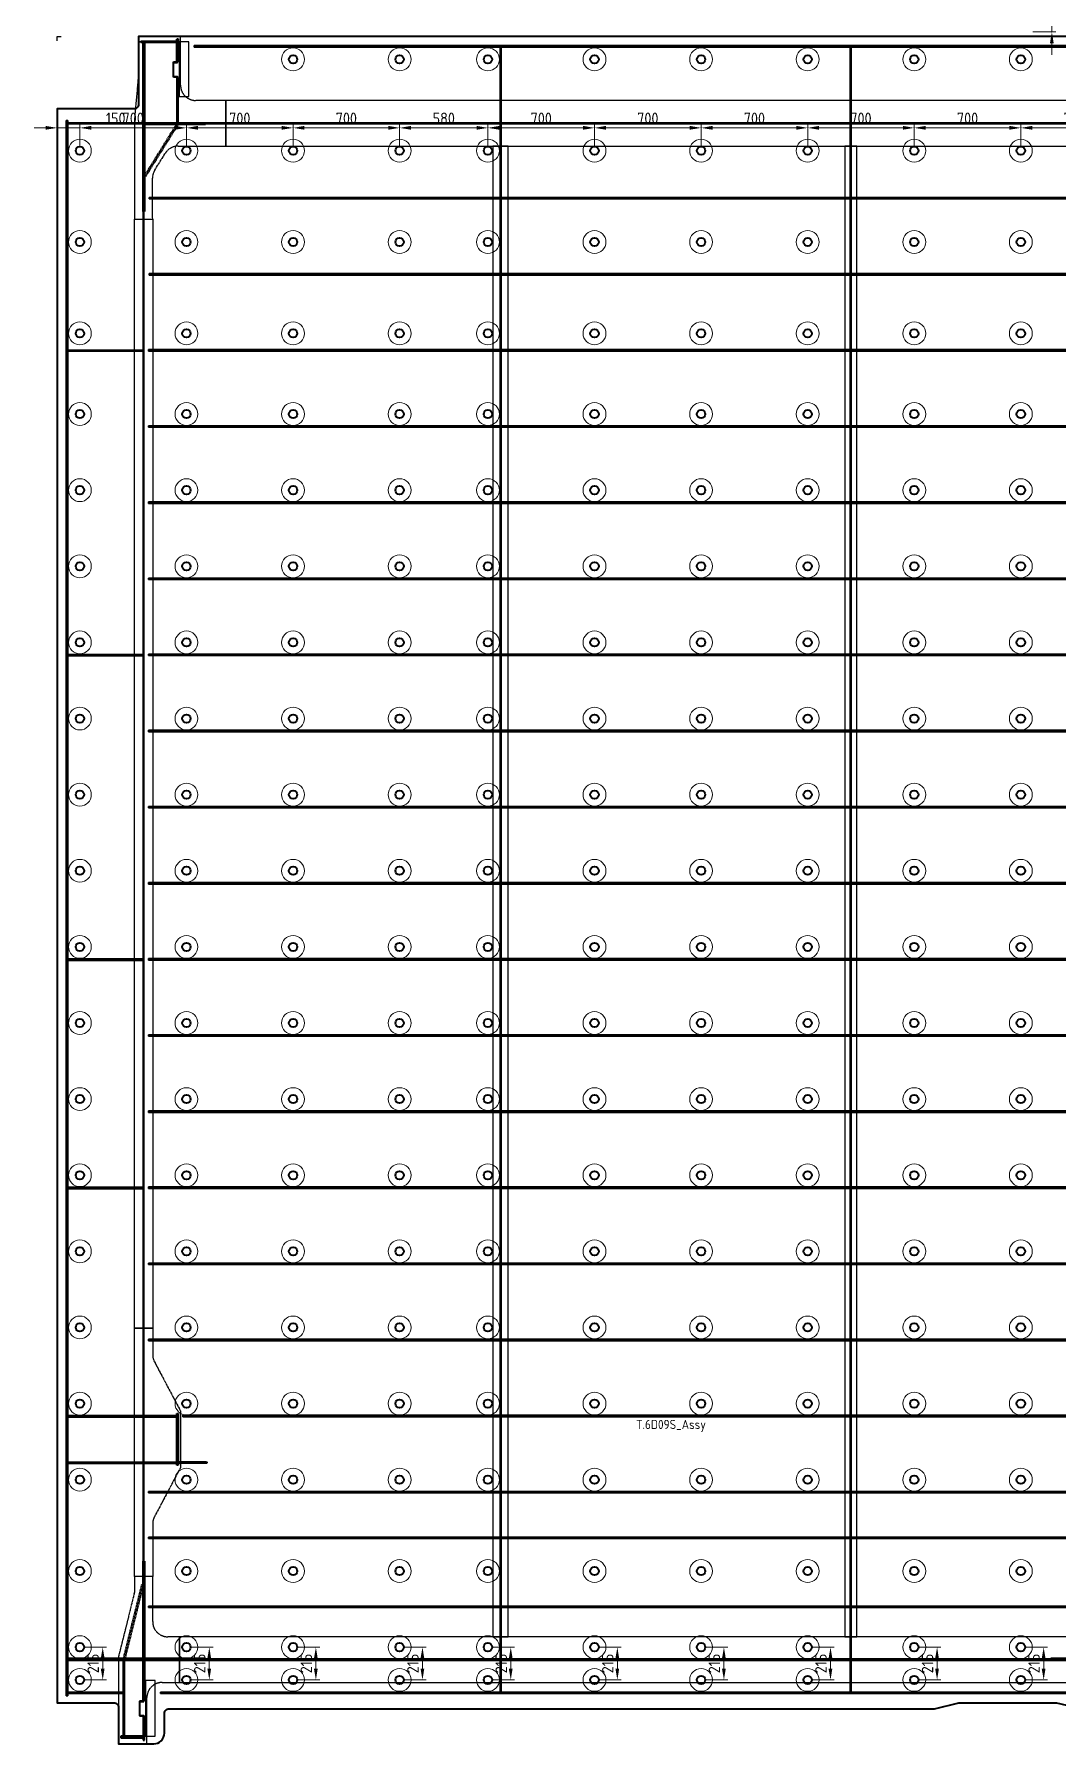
# Model space of a CAD drawing. Header units: millimetres. Extents: x -15442 to 12548, y -1071 to 35649.
# Drawn here: x -15442 to -8719, y -1071 to 10159 of the extents above; entities that cross this region are included whole.
import ezdxf

# ---------------------------------------------------------------- set-up
doc = ezdxf.new("R2010")
doc.units = ezdxf.units.MM
for name, pattern in [('AM_ISO02W050', [7.5, 6, -1.5]), ('AM_ISO08W050', [18, 12, -1.5, 3, -1.5]), ('AM_ISO09W050', [22.5, 12, -1.5, 3, -1.5, 3, -1.5])]:
    doc.linetypes.add(name, pattern=pattern)
for name, color, linetype, lineweight in [('Mechanical-AM_0', 7, 'Continuous', 40), ('Mechanical-AM_11', 3, 'AM_ISO09W050', 25), ('Mechanical-AM_3', 6, 'AM_ISO02W050', 35), ('Mechanical-AM_7', 4, 'AM_ISO08W050', 25), ('Mechanical-AM_9', 253, 'Continuous', 0)]:
    doc.layers.add(name, color=color, linetype=linetype, lineweight=lineweight)
doc.styles.add('ACISOTS', font='isocp.shx', dxfattribs={"height": 1})
doc.styles.get("Standard").update_dxf_attribs({"font": 'ISOCP.SHX'})
doc.dimstyles.new('AM_ISO', dxfattribs={"dimtxt": 3, "dimasz": 3, "dimexe": 1, "dimexo": 1, "dimgap": 1, "dimtad": 1, "dimdec": 0, "dimdsep": 46, "dimtxsty": 'Standard', "dimcen": 0, "dimclrd": 256, "dimclre": 256, "dimclrt": 2, "dimadec": 0, "dimazin": 2, "dimtp": 0.1, "dimtm": 0.1, "dimtfac": 0.71, "dimtdec": 0, "dimtmove": 0, "dimatfit": 3, "dimfxl": 1, "dimtzin": 0, "dimlwd": -1, "dimlwe": -1, "dimarcsym": 1})

# ---------------------------------------------------------------- blocks, each defined once
blk = doc.blocks.new('cover in closed box DN90xSCH40')
for points in [[(30, 51), (5, 51), (5, 45), (30, 45)], [(36, -48), (36, 48), (30, 48), (30, -48)], [(30, -45), (5, -45), (5, -51), (30, -51)]]:
    blk.add_lwpolyline(points, close=True)
for points in [[(5, 51), (2, 51), (5, 48)], [(30, 48), (30, 51), (33, 48)], [(5, -51), (5, -48), (2, -51)], [(30, -48), (30, -51), (33, -48)]]:
    blk.add_solid(points)
blk = doc.blocks.new('*D1916')
at = {"layer": 'Defpoints', "color": 0, "transparency": 16777216}
for p in [(-8908, 10324), (-8758, 10324), (-8908, 10174)]:
    blk.add_point(p, dxfattribs=at)
at = {"layer": 'Mechanical-AM_9', "transparency": 16777216}
for p, q in [((-8758, 10399), (-8758, 10644)), ((-8883, 10324), (-8733, 10324)), ((-8758, 10174), (-8758, 10324)), ((-8883, 10174), (-8733, 10174)), ((-8758, 10099), (-8758, 10024))]:
    blk.add_line(p, q, dxfattribs=at)
for points in [[(-8771, 10399), (-8746, 10399), (-8758, 10324)], [(-8771, 10099), (-8746, 10099), (-8758, 10174)]]:
    blk.add_solid(points, dxfattribs=at)
at = {"layer": 'Mechanical-AM_9', "color": 2, "transparency": 16777216, "insert": (-8821, 10559), "char_height": 75, "attachment_point": 5, "rotation": 90}
blk.add_mtext('150', dxfattribs=at)
blk = doc.blocks.new('*D1957')
at = {"layer": 'Defpoints', "color": 0, "transparency": 16777216}
for p in [(-15142, 9544), (-15292, 9394), (-15142, 9394)]:
    blk.add_point(p, dxfattribs=at)
at = {"layer": 'Mechanical-AM_9', "transparency": 16777216}
for p, q in [((-15292, 9419), (-15292, 9569)), ((-15142, 9419), (-15142, 9569)), ((-15367, 9544), (-15442, 9544)), ((-15292, 9544), (-15142, 9544)), ((-15067, 9544), (-14822, 9544))]:
    blk.add_line(p, q, dxfattribs=at)
for points in [[(-15367, 9557), (-15367, 9532), (-15292, 9544)], [(-15067, 9557), (-15067, 9532), (-15142, 9544)]]:
    blk.add_solid(points, dxfattribs=at)
at = {"layer": 'Mechanical-AM_9', "color": 2, "transparency": 16777216, "insert": (-14907, 9607), "char_height": 75, "attachment_point": 5}
blk.add_mtext('150', dxfattribs=at)
blk = doc.blocks.new('*D1958')
at = {"layer": 'Defpoints', "color": 0, "transparency": 16777216}
for p in [(-14442, 9544), (-15142, 9394), (-14442, 9394)]:
    blk.add_point(p, dxfattribs=at)
at = {"layer": 'Mechanical-AM_9', "transparency": 16777216}
for p, q in [((-15142, 9419), (-15142, 9569)), ((-14442, 9419), (-14442, 9569)), ((-15067, 9544), (-14517, 9544))]:
    blk.add_line(p, q, dxfattribs=at)
for points in [[(-15067, 9557), (-15067, 9532), (-15142, 9544)], [(-14517, 9557), (-14517, 9532), (-14442, 9544)]]:
    blk.add_solid(points, dxfattribs=at)
at = {"layer": 'Mechanical-AM_9', "color": 2, "transparency": 16777216, "insert": (-14792, 9607), "char_height": 75, "attachment_point": 5}
blk.add_mtext('700', dxfattribs=at)
blk = doc.blocks.new('*D1959')
at = {"layer": 'Defpoints', "color": 0, "transparency": 16777216}
for p in [(-13742, 9544), (-14442, 9394), (-13742, 9394)]:
    blk.add_point(p, dxfattribs=at)
at = {"layer": 'Mechanical-AM_9', "transparency": 16777216}
for p, q in [((-14442, 9419), (-14442, 9569)), ((-13742, 9419), (-13742, 9569)), ((-14367, 9544), (-13817, 9544))]:
    blk.add_line(p, q, dxfattribs=at)
for points in [[(-14367, 9557), (-14367, 9532), (-14442, 9544)], [(-13817, 9557), (-13817, 9532), (-13742, 9544)]]:
    blk.add_solid(points, dxfattribs=at)
at = {"layer": 'Mechanical-AM_9', "color": 2, "transparency": 16777216, "insert": (-14092, 9607), "char_height": 75, "attachment_point": 5}
blk.add_mtext('700', dxfattribs=at)
blk = doc.blocks.new('*D1960')
at = {"layer": 'Defpoints', "color": 0, "transparency": 16777216}
for p in [(-13042, 9544), (-13742, 9394), (-13042, 9394)]:
    blk.add_point(p, dxfattribs=at)
at = {"layer": 'Mechanical-AM_9', "transparency": 16777216}
for p, q in [((-13742, 9419), (-13742, 9569)), ((-13042, 9419), (-13042, 9569)), ((-13667, 9544), (-13117, 9544))]:
    blk.add_line(p, q, dxfattribs=at)
for points in [[(-13667, 9557), (-13667, 9532), (-13742, 9544)], [(-13117, 9557), (-13117, 9532), (-13042, 9544)]]:
    blk.add_solid(points, dxfattribs=at)
at = {"layer": 'Mechanical-AM_9', "color": 2, "transparency": 16777216, "insert": (-13392, 9607), "char_height": 75, "attachment_point": 5}
blk.add_mtext('700', dxfattribs=at)
blk = doc.blocks.new('*D1961')
at = {"layer": 'Defpoints', "color": 0, "transparency": 16777216}
for p in [(-12462, 9544), (-13042, 9394), (-12462, 9394)]:
    blk.add_point(p, dxfattribs=at)
at = {"layer": 'Mechanical-AM_9', "transparency": 16777216}
for p, q in [((-13042, 9419), (-13042, 9569)), ((-12462, 9419), (-12462, 9569)), ((-12967, 9544), (-12537, 9544))]:
    blk.add_line(p, q, dxfattribs=at)
for points in [[(-12967, 9557), (-12967, 9532), (-13042, 9544)], [(-12537, 9557), (-12537, 9532), (-12462, 9544)]]:
    blk.add_solid(points, dxfattribs=at)
at = {"layer": 'Mechanical-AM_9', "color": 2, "transparency": 16777216, "insert": (-12752, 9607), "char_height": 75, "attachment_point": 5}
blk.add_mtext('580', dxfattribs=at)
blk = doc.blocks.new('*D1962')
at = {"layer": 'Defpoints', "color": 0, "transparency": 16777216}
for p in [(-11762, 9544), (-12462, 9394), (-11762, 9394)]:
    blk.add_point(p, dxfattribs=at)
at = {"layer": 'Mechanical-AM_9', "transparency": 16777216}
for p, q in [((-12462, 9419), (-12462, 9569)), ((-11762, 9419), (-11762, 9569)), ((-12387, 9544), (-11837, 9544))]:
    blk.add_line(p, q, dxfattribs=at)
for points in [[(-12387, 9557), (-12387, 9532), (-12462, 9544)], [(-11837, 9557), (-11837, 9532), (-11762, 9544)]]:
    blk.add_solid(points, dxfattribs=at)
at = {"layer": 'Mechanical-AM_9', "color": 2, "transparency": 16777216, "insert": (-12112, 9607), "char_height": 75, "attachment_point": 5}
blk.add_mtext('700', dxfattribs=at)
blk = doc.blocks.new('*D1963')
at = {"layer": 'Defpoints', "color": 0, "transparency": 16777216}
for p in [(-11062, 9544), (-11762, 9394), (-11062, 9394)]:
    blk.add_point(p, dxfattribs=at)
at = {"layer": 'Mechanical-AM_9', "transparency": 16777216}
for p, q in [((-11762, 9419), (-11762, 9569)), ((-11062, 9419), (-11062, 9569)), ((-11687, 9544), (-11137, 9544))]:
    blk.add_line(p, q, dxfattribs=at)
for points in [[(-11687, 9557), (-11687, 9532), (-11762, 9544)], [(-11137, 9557), (-11137, 9532), (-11062, 9544)]]:
    blk.add_solid(points, dxfattribs=at)
at = {"layer": 'Mechanical-AM_9', "color": 2, "transparency": 16777216, "insert": (-11412, 9607), "char_height": 75, "attachment_point": 5}
blk.add_mtext('700', dxfattribs=at)
blk = doc.blocks.new('*D1964')
at = {"layer": 'Defpoints', "color": 0, "transparency": 16777216}
for p in [(-10362, 9544), (-11062, 9394), (-10362, 9394)]:
    blk.add_point(p, dxfattribs=at)
at = {"layer": 'Mechanical-AM_9', "transparency": 16777216}
for p, q in [((-11062, 9419), (-11062, 9569)), ((-10362, 9419), (-10362, 9569)), ((-10987, 9544), (-10437, 9544))]:
    blk.add_line(p, q, dxfattribs=at)
for points in [[(-10987, 9557), (-10987, 9532), (-11062, 9544)], [(-10437, 9557), (-10437, 9532), (-10362, 9544)]]:
    blk.add_solid(points, dxfattribs=at)
at = {"layer": 'Mechanical-AM_9', "color": 2, "transparency": 16777216, "insert": (-10712, 9607), "char_height": 75, "attachment_point": 5}
blk.add_mtext('700', dxfattribs=at)
blk = doc.blocks.new('*D1965')
at = {"layer": 'Defpoints', "color": 0, "transparency": 16777216}
for p in [(-9662, 9544), (-10362, 9394), (-9662, 9394)]:
    blk.add_point(p, dxfattribs=at)
at = {"layer": 'Mechanical-AM_9', "transparency": 16777216}
for p, q in [((-10362, 9419), (-10362, 9569)), ((-9662, 9419), (-9662, 9569)), ((-10287, 9544), (-9737, 9544))]:
    blk.add_line(p, q, dxfattribs=at)
for points in [[(-10287, 9557), (-10287, 9532), (-10362, 9544)], [(-9737, 9557), (-9737, 9532), (-9662, 9544)]]:
    blk.add_solid(points, dxfattribs=at)
at = {"layer": 'Mechanical-AM_9', "color": 2, "transparency": 16777216, "insert": (-10012, 9607), "char_height": 75, "attachment_point": 5}
blk.add_mtext('700', dxfattribs=at)
blk = doc.blocks.new('*D1966')
at = {"layer": 'Defpoints', "color": 0, "transparency": 16777216}
for p in [(-8962, 9544), (-9662, 9394), (-8962, 9394)]:
    blk.add_point(p, dxfattribs=at)
at = {"layer": 'Mechanical-AM_9', "transparency": 16777216}
for p, q in [((-9662, 9419), (-9662, 9569)), ((-8962, 9419), (-8962, 9569)), ((-9587, 9544), (-9037, 9544))]:
    blk.add_line(p, q, dxfattribs=at)
for points in [[(-9587, 9557), (-9587, 9532), (-9662, 9544)], [(-9037, 9557), (-9037, 9532), (-8962, 9544)]]:
    blk.add_solid(points, dxfattribs=at)
at = {"layer": 'Mechanical-AM_9', "color": 2, "transparency": 16777216, "insert": (-9312, 9607), "char_height": 75, "attachment_point": 5}
blk.add_mtext('700', dxfattribs=at)
blk = doc.blocks.new('*D1967')
at = {"layer": 'Defpoints', "color": 0, "transparency": 16777216}
for p in [(-8262, 9544), (-8962, 9394), (-8262, 9394)]:
    blk.add_point(p, dxfattribs=at)
at = {"layer": 'Mechanical-AM_9', "transparency": 16777216}
for p, q in [((-8962, 9419), (-8962, 9569)), ((-8262, 9419), (-8262, 9569)), ((-8887, 9544), (-8337, 9544))]:
    blk.add_line(p, q, dxfattribs=at)
for points in [[(-8887, 9557), (-8887, 9532), (-8962, 9544)], [(-8337, 9557), (-8337, 9532), (-8262, 9544)]]:
    blk.add_solid(points, dxfattribs=at)
at = {"layer": 'Mechanical-AM_9', "color": 2, "transparency": 16777216, "insert": (-8612, 9607), "char_height": 75, "attachment_point": 5}
blk.add_mtext('700', dxfattribs=at)
blk = doc.blocks.new('*D2000')
at = {"layer": 'Defpoints', "color": 0, "transparency": 16777216}
for p in [(-15142, -436), (-15142, -651), (-14992, -651)]:
    blk.add_point(p, dxfattribs=at)
at = {"layer": 'Mechanical-AM_9', "transparency": 16777216}
for p, q in [((-15117, -436), (-14967, -436)), ((-14992, -511), (-14992, -576)), ((-15117, -651), (-14967, -651))]:
    blk.add_line(p, q, dxfattribs=at)
for points in [[(-15005, -511), (-14980, -511), (-14992, -436)], [(-15005, -576), (-14980, -576), (-14992, -651)]]:
    blk.add_solid(points, dxfattribs=at)
at = {"layer": 'Mechanical-AM_9', "color": 2, "transparency": 16777216, "insert": (-15055, -543), "char_height": 75, "attachment_point": 5, "rotation": 90}
blk.add_mtext('215', dxfattribs=at)
blk = doc.blocks.new('*D2001')
at = {"layer": 'Defpoints', "color": 0, "transparency": 16777216}
for p in [(-14442, -436), (-14442, -651), (-14292, -651)]:
    blk.add_point(p, dxfattribs=at)
at = {"layer": 'Mechanical-AM_9', "transparency": 16777216}
for p, q in [((-14417, -436), (-14267, -436)), ((-14292, -511), (-14292, -576)), ((-14417, -651), (-14267, -651))]:
    blk.add_line(p, q, dxfattribs=at)
for points in [[(-14305, -511), (-14280, -511), (-14292, -436)], [(-14305, -576), (-14280, -576), (-14292, -651)]]:
    blk.add_solid(points, dxfattribs=at)
at = {"layer": 'Mechanical-AM_9', "color": 2, "transparency": 16777216, "insert": (-14355, -543), "char_height": 75, "attachment_point": 5, "rotation": 90}
blk.add_mtext('215', dxfattribs=at)
blk = doc.blocks.new('*D2002')
at = {"layer": 'Defpoints', "color": 0, "transparency": 16777216}
for p in [(-13742, -436), (-13742, -651), (-13592, -651)]:
    blk.add_point(p, dxfattribs=at)
at = {"layer": 'Mechanical-AM_9', "transparency": 16777216}
for p, q in [((-13717, -436), (-13567, -436)), ((-13592, -511), (-13592, -576)), ((-13717, -651), (-13567, -651))]:
    blk.add_line(p, q, dxfattribs=at)
for points in [[(-13605, -511), (-13580, -511), (-13592, -436)], [(-13605, -576), (-13580, -576), (-13592, -651)]]:
    blk.add_solid(points, dxfattribs=at)
at = {"layer": 'Mechanical-AM_9', "color": 2, "transparency": 16777216, "insert": (-13655, -543), "char_height": 75, "attachment_point": 5, "rotation": 90}
blk.add_mtext('215', dxfattribs=at)
blk = doc.blocks.new('*D2003')
at = {"layer": 'Defpoints', "color": 0, "transparency": 16777216}
for p in [(-13042, -436), (-13042, -651), (-12892, -651)]:
    blk.add_point(p, dxfattribs=at)
at = {"layer": 'Mechanical-AM_9', "transparency": 16777216}
for p, q in [((-13017, -436), (-12867, -436)), ((-12892, -511), (-12892, -576)), ((-13017, -651), (-12867, -651))]:
    blk.add_line(p, q, dxfattribs=at)
for points in [[(-12905, -511), (-12880, -511), (-12892, -436)], [(-12905, -576), (-12880, -576), (-12892, -651)]]:
    blk.add_solid(points, dxfattribs=at)
at = {"layer": 'Mechanical-AM_9', "color": 2, "transparency": 16777216, "insert": (-12955, -543), "char_height": 75, "attachment_point": 5, "rotation": 90}
blk.add_mtext('215', dxfattribs=at)
blk = doc.blocks.new('*D2004')
at = {"layer": 'Defpoints', "color": 0, "transparency": 16777216}
for p in [(-12462, -436), (-12462, -651), (-12312, -651)]:
    blk.add_point(p, dxfattribs=at)
at = {"layer": 'Mechanical-AM_9', "transparency": 16777216}
for p, q in [((-12437, -436), (-12287, -436)), ((-12312, -511), (-12312, -576)), ((-12437, -651), (-12287, -651))]:
    blk.add_line(p, q, dxfattribs=at)
for points in [[(-12325, -511), (-12300, -511), (-12312, -436)], [(-12325, -576), (-12300, -576), (-12312, -651)]]:
    blk.add_solid(points, dxfattribs=at)
at = {"layer": 'Mechanical-AM_9', "color": 2, "transparency": 16777216, "insert": (-12375, -543), "char_height": 75, "attachment_point": 5, "rotation": 90}
blk.add_mtext('215', dxfattribs=at)
blk = doc.blocks.new('*D2005')
at = {"layer": 'Defpoints', "color": 0, "transparency": 16777216}
for p in [(-11762, -436), (-11762, -651), (-11612, -651)]:
    blk.add_point(p, dxfattribs=at)
at = {"layer": 'Mechanical-AM_9', "transparency": 16777216}
for p, q in [((-11737, -436), (-11587, -436)), ((-11612, -511), (-11612, -576)), ((-11737, -651), (-11587, -651))]:
    blk.add_line(p, q, dxfattribs=at)
for points in [[(-11625, -511), (-11600, -511), (-11612, -436)], [(-11625, -576), (-11600, -576), (-11612, -651)]]:
    blk.add_solid(points, dxfattribs=at)
at = {"layer": 'Mechanical-AM_9', "color": 2, "transparency": 16777216, "insert": (-11675, -543), "char_height": 75, "attachment_point": 5, "rotation": 90}
blk.add_mtext('215', dxfattribs=at)
blk = doc.blocks.new('*D2006')
at = {"layer": 'Defpoints', "color": 0, "transparency": 16777216}
for p in [(-11062, -436), (-11062, -651), (-10912, -651)]:
    blk.add_point(p, dxfattribs=at)
at = {"layer": 'Mechanical-AM_9', "transparency": 16777216}
for p, q in [((-11037, -436), (-10887, -436)), ((-10912, -511), (-10912, -576)), ((-11037, -651), (-10887, -651))]:
    blk.add_line(p, q, dxfattribs=at)
for points in [[(-10925, -511), (-10900, -511), (-10912, -436)], [(-10925, -576), (-10900, -576), (-10912, -651)]]:
    blk.add_solid(points, dxfattribs=at)
at = {"layer": 'Mechanical-AM_9', "color": 2, "transparency": 16777216, "insert": (-10975, -543), "char_height": 75, "attachment_point": 5, "rotation": 90}
blk.add_mtext('215', dxfattribs=at)
blk = doc.blocks.new('*D2007')
at = {"layer": 'Defpoints', "color": 0, "transparency": 16777216}
for p in [(-10362, -436), (-10362, -651), (-10212, -651)]:
    blk.add_point(p, dxfattribs=at)
at = {"layer": 'Mechanical-AM_9', "transparency": 16777216}
for p, q in [((-10337, -436), (-10187, -436)), ((-10212, -511), (-10212, -576)), ((-10337, -651), (-10187, -651))]:
    blk.add_line(p, q, dxfattribs=at)
for points in [[(-10225, -511), (-10200, -511), (-10212, -436)], [(-10225, -576), (-10200, -576), (-10212, -651)]]:
    blk.add_solid(points, dxfattribs=at)
at = {"layer": 'Mechanical-AM_9', "color": 2, "transparency": 16777216, "insert": (-10275, -543), "char_height": 75, "attachment_point": 5, "rotation": 90}
blk.add_mtext('215', dxfattribs=at)
blk = doc.blocks.new('*D2008')
at = {"layer": 'Defpoints', "color": 0, "transparency": 16777216}
for p in [(-9662, -436), (-9662, -651), (-9512, -651)]:
    blk.add_point(p, dxfattribs=at)
at = {"layer": 'Mechanical-AM_9', "transparency": 16777216}
for p, q in [((-9637, -436), (-9487, -436)), ((-9512, -511), (-9512, -576)), ((-9637, -651), (-9487, -651))]:
    blk.add_line(p, q, dxfattribs=at)
for points in [[(-9525, -511), (-9500, -511), (-9512, -436)], [(-9525, -576), (-9500, -576), (-9512, -651)]]:
    blk.add_solid(points, dxfattribs=at)
at = {"layer": 'Mechanical-AM_9', "color": 2, "transparency": 16777216, "insert": (-9575, -543), "char_height": 75, "attachment_point": 5, "rotation": 90}
blk.add_mtext('215', dxfattribs=at)
blk = doc.blocks.new('*D2009')
at = {"layer": 'Defpoints', "color": 0, "transparency": 16777216}
for p in [(-8962, -436), (-8962, -651), (-8812, -651)]:
    blk.add_point(p, dxfattribs=at)
at = {"layer": 'Mechanical-AM_9', "transparency": 16777216}
for p, q in [((-8937, -436), (-8787, -436)), ((-8812, -511), (-8812, -576)), ((-8937, -651), (-8787, -651))]:
    blk.add_line(p, q, dxfattribs=at)
for points in [[(-8825, -511), (-8800, -511), (-8812, -436)], [(-8825, -576), (-8800, -576), (-8812, -651)]]:
    blk.add_solid(points, dxfattribs=at)
at = {"layer": 'Mechanical-AM_9', "color": 2, "transparency": 16777216, "insert": (-8875, -543), "char_height": 75, "attachment_point": 5, "rotation": 90}
blk.add_mtext('215', dxfattribs=at)
blk = doc.blocks.new('PNL_01_2_2_L.H_3', base_point=(-15292.1, 10174.2))
at = {"layer": 'Mechanical-AM_9'}
dim = blk.add_aligned_dim(p1=(-8908.2, 10174.2), p2=(-8908.2, 10324.2), distance=-150, dimstyle='AM_ISO', override={"dimscale": 25}, dxfattribs=at)
dim.commit()
dim.dimension.update_dxf_attribs({"geometry": '*D1916', "text_midpoint": (-8820.7, 10559.3)})
blk = doc.blocks.new('PNL_01_2_3_L.H_3', base_point=(-15292.1, -1070.8))
for centre in [(-13742.1, 9994.2), (-13042.1, 9994.2), (-12462.1, 9994.2), (-11762.1, 9994.2), (-11062.1, 9994.2), (-10362.1, 9994.2), (-9662.1, 9994.2), (-8962.1, 9994.2), (-15142.1, 9394.2), (-14442.1, 9394.2), (-13742.1, 9394.2), (-13042.1, 9394.2), (-12462.1, 9394.2), (-11762.1, 9394.2), (-11062.1, 9394.2), (-10362.1, 9394.2), (-9662.1, 9394.2), (-8962.1, 9394.2), (-15142.1, 8794.2), (-14442.1, 8794.2), (-13742.1, 8794.2), (-13042.1, 8794.2), (-12462.1, 8794.2), (-11762.1, 8794.2), (-11062.1, 8794.2), (-10362.1, 8794.2), (-9662.1, 8794.2), (-8962.1, 8794.2), (-15142.1, 8194.2), (-14442.1, 8194.2), (-13742.1, 8194.2), (-13042.1, 8194.2), (-12462.1, 8194.2), (-11762.1, 8194.2), (-11062.1, 8194.2), (-10362.1, 8194.2), (-9662.1, 8194.2), (-8962.1, 8194.2), (-15142.1, 7664.2), (-14442.1, 7664.2), (-13742.1, 7664.2), (-13042.1, 7664.2), (-12462.1, 7664.2), (-11762.1, 7664.2), (-11062.1, 7664.2), (-10362.1, 7664.2), (-9662.1, 7664.2), (-8962.1, 7664.2), (-15142.1, 7164.2), (-14442.1, 7164.2), (-13742.1, 7164.2), (-13042.1, 7164.2), (-12462.1, 7164.2), (-11762.1, 7164.2), (-11062.1, 7164.2), (-10362.1, 7164.2), (-9662.1, 7164.2), (-8962.1, 7164.2), (-15142.1, 6664.2), (-14442.1, 6664.2), (-13742.1, 6664.2), (-13042.1, 6664.2), (-12462.1, 6664.2), (-11762.1, 6664.2), (-11062.1, 6664.2), (-10362.1, 6664.2), (-9662.1, 6664.2), (-8962.1, 6664.2), (-15142.1, 6164.2), (-14442.1, 6164.2), (-13742.1, 6164.2), (-13042.1, 6164.2), (-12462.1, 6164.2), (-11762.1, 6164.2), (-11062.1, 6164.2), (-10362.1, 6164.2), (-9662.1, 6164.2), (-8962.1, 6164.2), (-15142.1, 5664.2), (-14442.1, 5664.2), (-13742.1, 5664.2), (-13042.1, 5664.2), (-12462.1, 5664.2), (-11762.1, 5664.2), (-11062.1, 5664.2), (-10362.1, 5664.2), (-9662.1, 5664.2), (-8962.1, 5664.2), (-15142.1, 5164.2), (-14442.1, 5164.2), (-13742.1, 5164.2), (-13042.1, 5164.2), (-12462.1, 5164.2), (-11762.1, 5164.2), (-11062.1, 5164.2), (-10362.1, 5164.2), (-9662.1, 5164.2), (-8962.1, 5164.2), (-15142.1, 4664.2), (-14442.1, 4664.2), (-13742.1, 4664.2), (-13042.1, 4664.2), (-12462.1, 4664.2), (-11762.1, 4664.2), (-11062.1, 4664.2), (-10362.1, 4664.2), (-9662.1, 4664.2), (-8962.1, 4664.2), (-15142.1, 4164.2), (-14442.1, 4164.2), (-13742.1, 4164.2), (-13042.1, 4164.2), (-12462.1, 4164.2), (-11762.1, 4164.2), (-11062.1, 4164.2), (-10362.1, 4164.2), (-9662.1, 4164.2), (-8962.1, 4164.2), (-15142.1, 3664.2), (-14442.1, 3664.2), (-13742.1, 3664.2), (-13042.1, 3664.2), (-12462.1, 3664.2), (-11762.1, 3664.2), (-11062.1, 3664.2), (-10362.1, 3664.2), (-9662.1, 3664.2), (-8962.1, 3664.2), (-15142.1, 3164.2), (-14442.1, 3164.2), (-13742.1, 3164.2), (-13042.1, 3164.2), (-12462.1, 3164.2), (-11762.1, 3164.2), (-11062.1, 3164.2), (-10362.1, 3164.2), (-9662.1, 3164.2), (-8962.1, 3164.2), (-15142.1, 2664.2), (-14442.1, 2664.2), (-13742.1, 2664.2), (-13042.1, 2664.2), (-12462.1, 2664.2), (-11762.1, 2664.2), (-11062.1, 2664.2), (-10362.1, 2664.2), (-9662.1, 2664.2), (-8962.1, 2664.2), (-15142.1, 2164.2), (-14442.1, 2164.2), (-13742.1, 2164.2), (-13042.1, 2164.2), (-12462.1, 2164.2), (-11762.1, 2164.2), (-11062.1, 2164.2), (-10362.1, 2164.2), (-9662.1, 2164.2), (-8962.1, 2164.2), (-15142.1, 1664.2), (-14442.1, 1664.2), (-13742.1, 1664.2), (-13042.1, 1664.2), (-12462.1, 1664.2), (-11762.1, 1664.2), (-11062.1, 1664.2), (-10362.1, 1664.2), (-9662.1, 1664.2), (-8962.1, 1664.2), (-15142.1, 1164.2), (-14442.1, 1164.2), (-13742.1, 1164.2), (-13042.1, 1164.2), (-12462.1, 1164.2), (-11762.1, 1164.2), (-11062.1, 1164.2), (-10362.1, 1164.2), (-9662.1, 1164.2), (-8962.1, 1164.2), (-15142.1, 664.2), (-14442.1, 664.2), (-13742.1, 664.2), (-13042.1, 664.2), (-12462.1, 664.2), (-11762.1, 664.2), (-11062.1, 664.2), (-10362.1, 664.2), (-9662.1, 664.2), (-8962.1, 664.2), (-15142.1, 64.2), (-14442.1, 64.2), (-13742.1, 64.2), (-13042.1, 64.2), (-12462.1, 64.2), (-11762.1, 64.2), (-11062.1, 64.2), (-10362.1, 64.2), (-9662.1, 64.2), (-8962.1, 64.2)]:
    blk.add_circle(centre, 27.5)
at = {"color": 4}
for centre in [(-15142.1, -435.8), (-14442.1, -435.8), (-13742.1, -435.8), (-13042.1, -435.8), (-12462.1, -435.8), (-11762.1, -435.8), (-11062.1, -435.8), (-10362.1, -435.8), (-9662.1, -435.8), (-8962.1, -435.8), (-15142.1, -650.8), (-14442.1, -650.8), (-13742.1, -650.8), (-13042.1, -650.8), (-12462.1, -650.8), (-11762.1, -650.8), (-11062.1, -650.8), (-10362.1, -650.8), (-9662.1, -650.8), (-8962.1, -650.8)]:
    blk.add_circle(centre, 27.5, dxfattribs=at)
at = {"layer": 'Mechanical-AM_9'}
for centre in [(-13742.1, 9994.2), (-13042.1, 9994.2), (-12462.1, 9994.2), (-11762.1, 9994.2), (-11062.1, 9994.2), (-10362.1, 9994.2), (-9662.1, 9994.2), (-8962.1, 9994.2), (-15142.1, 9394.2), (-14442.1, 9394.2), (-13742.1, 9394.2), (-13042.1, 9394.2), (-12462.1, 9394.2), (-11762.1, 9394.2), (-11062.1, 9394.2), (-10362.1, 9394.2), (-9662.1, 9394.2), (-8962.1, 9394.2), (-15142.1, 8794.2), (-14442.1, 8794.2), (-13742.1, 8794.2), (-13042.1, 8794.2), (-12462.1, 8794.2), (-11762.1, 8794.2), (-11062.1, 8794.2), (-10362.1, 8794.2), (-9662.1, 8794.2), (-8962.1, 8794.2), (-15142.1, 8194.2), (-14442.1, 8194.2), (-13742.1, 8194.2), (-13042.1, 8194.2), (-12462.1, 8194.2), (-11762.1, 8194.2), (-11062.1, 8194.2), (-10362.1, 8194.2), (-9662.1, 8194.2), (-8962.1, 8194.2), (-15142.1, 7664.2), (-14442.1, 7664.2), (-13742.1, 7664.2), (-13042.1, 7664.2), (-12462.1, 7664.2), (-11762.1, 7664.2), (-11062.1, 7664.2), (-10362.1, 7664.2), (-9662.1, 7664.2), (-8962.1, 7664.2), (-15142.1, 7164.2), (-14442.1, 7164.2), (-13742.1, 7164.2), (-13042.1, 7164.2), (-12462.1, 7164.2), (-11762.1, 7164.2), (-11062.1, 7164.2), (-10362.1, 7164.2), (-9662.1, 7164.2), (-8962.1, 7164.2), (-15142.1, 6664.2), (-14442.1, 6664.2), (-13742.1, 6664.2), (-13042.1, 6664.2), (-12462.1, 6664.2), (-11762.1, 6664.2), (-11062.1, 6664.2), (-10362.1, 6664.2), (-9662.1, 6664.2), (-8962.1, 6664.2), (-15142.1, 6164.2), (-14442.1, 6164.2), (-13742.1, 6164.2), (-13042.1, 6164.2), (-12462.1, 6164.2), (-11762.1, 6164.2), (-11062.1, 6164.2), (-10362.1, 6164.2), (-9662.1, 6164.2), (-8962.1, 6164.2), (-15142.1, 5664.2), (-14442.1, 5664.2), (-13742.1, 5664.2), (-13042.1, 5664.2), (-12462.1, 5664.2), (-11762.1, 5664.2), (-11062.1, 5664.2), (-10362.1, 5664.2), (-9662.1, 5664.2), (-8962.1, 5664.2), (-15142.1, 5164.2), (-14442.1, 5164.2), (-13742.1, 5164.2), (-13042.1, 5164.2), (-12462.1, 5164.2), (-11762.1, 5164.2), (-11062.1, 5164.2), (-10362.1, 5164.2), (-9662.1, 5164.2), (-8962.1, 5164.2), (-15142.1, 4664.2), (-14442.1, 4664.2), (-13742.1, 4664.2), (-13042.1, 4664.2), (-12462.1, 4664.2), (-11762.1, 4664.2), (-11062.1, 4664.2), (-10362.1, 4664.2), (-9662.1, 4664.2), (-8962.1, 4664.2), (-15142.1, 4164.2), (-14442.1, 4164.2), (-13742.1, 4164.2), (-13042.1, 4164.2), (-12462.1, 4164.2), (-11762.1, 4164.2), (-11062.1, 4164.2), (-10362.1, 4164.2), (-9662.1, 4164.2), (-8962.1, 4164.2), (-15142.1, 3664.2), (-14442.1, 3664.2), (-13742.1, 3664.2), (-13042.1, 3664.2), (-12462.1, 3664.2), (-11762.1, 3664.2), (-11062.1, 3664.2), (-10362.1, 3664.2), (-9662.1, 3664.2), (-8962.1, 3664.2), (-15142.1, 3164.2), (-14442.1, 3164.2), (-13742.1, 3164.2), (-13042.1, 3164.2), (-12462.1, 3164.2), (-11762.1, 3164.2), (-11062.1, 3164.2), (-10362.1, 3164.2), (-9662.1, 3164.2), (-8962.1, 3164.2), (-15142.1, 2664.2), (-14442.1, 2664.2), (-13742.1, 2664.2), (-13042.1, 2664.2), (-12462.1, 2664.2), (-11762.1, 2664.2), (-11062.1, 2664.2), (-10362.1, 2664.2), (-9662.1, 2664.2), (-8962.1, 2664.2), (-15142.1, 2164.2), (-14442.1, 2164.2), (-13742.1, 2164.2), (-13042.1, 2164.2), (-12462.1, 2164.2), (-11762.1, 2164.2), (-11062.1, 2164.2), (-10362.1, 2164.2), (-9662.1, 2164.2), (-8962.1, 2164.2), (-15142.1, 1664.2), (-14442.1, 1664.2), (-13742.1, 1664.2), (-13042.1, 1664.2), (-12462.1, 1664.2), (-11762.1, 1664.2), (-11062.1, 1664.2), (-10362.1, 1664.2), (-9662.1, 1664.2), (-8962.1, 1664.2), (-15142.1, 1164.2), (-14442.1, 1164.2), (-13742.1, 1164.2), (-13042.1, 1164.2), (-12462.1, 1164.2), (-11762.1, 1164.2), (-11062.1, 1164.2), (-10362.1, 1164.2), (-9662.1, 1164.2), (-8962.1, 1164.2), (-15142.1, 664.2), (-14442.1, 664.2), (-13742.1, 664.2), (-13042.1, 664.2), (-12462.1, 664.2), (-11762.1, 664.2), (-11062.1, 664.2), (-10362.1, 664.2), (-9662.1, 664.2), (-8962.1, 664.2), (-15142.1, 64.2), (-14442.1, 64.2), (-13742.1, 64.2), (-13042.1, 64.2), (-12462.1, 64.2), (-11762.1, 64.2), (-11062.1, 64.2), (-10362.1, 64.2), (-9662.1, 64.2), (-8962.1, 64.2), (-15142.1, -435.8), (-14442.1, -435.8), (-13742.1, -435.8), (-13042.1, -435.8), (-12462.1, -435.8), (-11762.1, -435.8), (-11062.1, -435.8), (-10362.1, -435.8), (-9662.1, -435.8), (-8962.1, -435.8), (-15142.1, -650.8), (-14442.1, -650.8), (-13742.1, -650.8), (-13042.1, -650.8), (-12462.1, -650.8), (-11762.1, -650.8), (-11062.1, -650.8), (-10362.1, -650.8), (-9662.1, -650.8), (-8962.1, -650.8)]:
    blk.add_circle(centre, 75, dxfattribs=at)
for p1, p2, picture, middle in [((-15292.1, 9394.2), (-15142.1, 9394.2), '*D1957', (-14907.1, 9606.7)), ((-15142.1, 9394.2), (-14442.1, 9394.2), '*D1958', (-14792.1, 9606.7)), ((-14442.1, 9394.2), (-13742.1, 9394.2), '*D1959', (-14092.1, 9606.7)), ((-13742.1, 9394.2), (-13042.1, 9394.2), '*D1960', (-13392.1, 9606.7)), ((-13042.1, 9394.2), (-12462.1, 9394.2), '*D1961', (-12752.1, 9606.7)), ((-12462.1, 9394.2), (-11762.1, 9394.2), '*D1962', (-12112.1, 9606.7)), ((-11762.1, 9394.2), (-11062.1, 9394.2), '*D1963', (-11412.1, 9606.7)), ((-11062.1, 9394.2), (-10362.1, 9394.2), '*D1964', (-10712.1, 9606.7)), ((-10362.1, 9394.2), (-9662.1, 9394.2), '*D1965', (-10012.1, 9606.7)), ((-9662.1, 9394.2), (-8962.1, 9394.2), '*D1966', (-9312.1, 9606.7)), ((-8962.1, 9394.2), (-8262.1, 9394.2), '*D1967', (-8612.1, 9606.7)), ((-15142.1, -435.8), (-15142.1, -650.8), '*D2000', (-15054.6, -543.3)), ((-14442.1, -435.8), (-14442.1, -650.8), '*D2001', (-14354.6, -543.3)), ((-13742.1, -435.8), (-13742.1, -650.8), '*D2002', (-13654.6, -543.3)), ((-13042.1, -435.8), (-13042.1, -650.8), '*D2003', (-12954.6, -543.3)), ((-12462.1, -435.8), (-12462.1, -650.8), '*D2004', (-12374.6, -543.3)), ((-11762.1, -435.8), (-11762.1, -650.8), '*D2005', (-11674.6, -543.3)), ((-11062.1, -435.8), (-11062.1, -650.8), '*D2006', (-10974.6, -543.3)), ((-10362.1, -435.8), (-10362.1, -650.8), '*D2007', (-10274.6, -543.3)), ((-9662.1, -435.8), (-9662.1, -650.8), '*D2008', (-9574.6, -543.3)), ((-8962.1, -435.8), (-8962.1, -650.8), '*D2009', (-8874.6, -543.3))]:
    dim = blk.add_aligned_dim(p1=p1, p2=p2, distance=150, dimstyle='AM_ISO', override={"dimscale": 25}, dxfattribs=at)
    dim.commit()
    dim.dimension.update_dxf_attribs({"geometry": picture, "text_midpoint": middle})

msp = doc.modelspace()

# ---------------------------------------------------------------- linework, layer by layer
for points in [[(-14491, 9749), (-14426, 9749), (-14426, 10109), (-14491, 10109)], [(-14712, -1021), (-14647, -1021), (-14647, -656), (-14712, -656)]]:
    msp.add_lwpolyline(points, close=True)
at = {"layer": 'Mechanical-AM_0'}
msp.add_lwpolyline([(-3107, 10144), (-14757, 10144), (-14757, 9699, -0.414214), (-14787, 9669), (-15292, 9669), (-15292, -801), (-14918, -801, -0.414214), (-14888, -831), (-14888, -1071), (-14657, -1071, 0.414214), (-14587, -1001), (-14587, -871, -0.414214), (-14557, -841), (-9529, -841), (-9369, -801), (-8728, -801), (-8663, -817)], format="xyb", dxfattribs=at)
at = {"layer": 'Mechanical-AM_0', "linetype": 'AM_ISO02W050'}
for points in [[(-14506, 10104), (-14742, 10104), (-14742, 10114), (-14506, 10114)], [(-14506, 10129), (-14496, 10129), (-14496, 9978), (-14506, 9978)], [(-14727, 10104), (-14717, 10104), (-14717, 8995), (-14727, 8995)], [(-12382, 9577), (-12376, 9577), (-12376, 10074), (-12382, 10074)], [(-10082, 9577), (-10076, 9577), (-10076, 10074), (-10082, 10074)], [(-14506, 9577), (-14496, 9577), (-14496, 9876), (-14506, 9876)], [(-14727, 9571), (-15222, 9571), (-15222, 9577), (-14727, 9577)], [(-14317, 9567), (-14717, 9567), (-14717, 9577), (-14317, 9577)], [(-14500, 9564), (-14712, 9225), (-14717, 9227), (-14506, 9567)], [(-14317, 9577), (-8493, 9577), (-8493, 9571), (-14317, 9571)], [(-12382, -515), (-12376, -515), (-12376, 9571), (-12382, 9571)], [(-10082, -515), (-10076, -515), (-10076, 9571), (-10082, 9571)], [(-14727, 130), (-14721, 130), (-14721, 8995), (-14727, 8995)], [(-15222, 8083), (-14727, 8083), (-14727, 8077), (-15222, 8077)], [(-15222, 6077), (-14727, 6077), (-14727, 6083), (-15222, 6083)], [(-15222, 4077), (-14727, 4077), (-14727, 4083), (-15222, 4083)], [(-15222, 2577), (-14727, 2577), (-14727, 2583), (-15222, 2583)], [(-15222, 1077), (-14727, 1077), (-14727, 1083), (-15222, 1083)], [(-14721, 1077), (-14506, 1077), (-14506, 1083), (-14721, 1083)], [(-14506, 1100), (-14496, 1100), (-14496, 759), (-14506, 759)], [(-15222, 772), (-14727, 772), (-14727, 778), (-15222, 778)], [(-14721, 772), (-14506, 772), (-14506, 778), (-14721, 778)], [(-14308, 772), (-14496, 772), (-14496, 782), (-14308, 782)], [(-14727, 130), (-14717, 130), (-14717, -788), (-14727, -788)], [(-14854, -510), (-14733, -25), (-14727, -26), (-14848, -511)], [(-15222, -521), (-14727, -521), (-14727, -511), (-15222, -511)], [(-14858, -1021), (-14848, -1021), (-14848, -521), (-14858, -521)], [(-14717, -521), (-14317, -521), (-14317, -511), (-14717, -511)], [(-14317, -521), (-8767, -521), (-8767, -515), (-14317, -515)], [(-12382, -731), (-12376, -731), (-12376, -521), (-12382, -521)], [(-10082, -731), (-10076, -731), (-10076, -521), (-10082, -521)], [(-8767, -521), (-7717, -521), (-7717, -511), (-8767, -511)], [(-14727, -1046), (-14717, -1046), (-14717, -890), (-14727, -890)], [(-14873, -1031), (-14727, -1031), (-14727, -1021), (-14873, -1021)]]:
    msp.add_lwpolyline(points, close=True, dxfattribs=at)
at = {"layer": 'Mechanical-AM_11', "color": 3}
for points in [[(-14650, 9267), (-14581, 9377, -0.259422), (-14496, 9424), (-14184, 9424), (-14184, 9724), (-14381, 9724, -0.414214), (-14481, 9824), (-14481, 10144), (-14757, 10144), (-14757, 9899), (-14784, 9592), (-14784, 8945), (-14664, 8945), (-14665, 9213, -0.141599)], [(-14888, -1071), (-14702, -1071), (-14702, -768, -0.414214), (-14602, -668), (-14488, -668), (-14488, -368), (-14564, -368, -0.414214), (-14664, -268), (-14664, 29), (-14784, 29), (-14784, -76, -0.061187), (-14785, -83), (-14888, -496)]]:
    msp.add_lwpolyline(points, format="xyb", close=True, dxfattribs=at)
msp.add_lwpolyline([(-5937, 9424), (-3680, 9424), (-3680, 9724), (-5937, 9724), (-6027, 9754), (-6347, 9754), (-8052, 9754), (-8142, 9724), (-14184, 9724), (-14184, 9424), (-8142, 9424), (-8052, 9454), (-6027, 9454), (-5937, 9424)], dxfattribs=at)
for points in [[(-12329, 9424), (-12429, 9424), (-12429, -368), (-12329, -368)], [(-10039, 9424), (-10119, 9424), (-10119, -368), (-10039, -368)], [(-14784, 1660), (-14784, 8945), (-14664, 8945), (-14664, 1660)], [(-3338, -368), (-14488, -368), (-14488, -668), (-3338, -668)]]:
    msp.add_lwpolyline(points, close=True, dxfattribs=at)
msp.add_lwpolyline([(-14481, 744), (-14652, 421, 0.122826), (-14664, 374), (-14664, 29), (-14784, 29), (-14784, 1660), (-14664, 1660), (-14664, 1485, 0.122826), (-14652, 1438), (-14481, 1115), (-14481, 744)], format="xyb", dxfattribs=at)
at = {"layer": 'Mechanical-AM_3', "color": 30, "linetype": 'AM_ISO02W050'}
for points in [[(-14391, 10074), (-3474, 10074), (-3474, 10084), (-14391, 10084)], [(-15222, 9592), (-15222, -756), (-15232, -756), (-15232, 9592)], [(-3177, 9077), (-14687, 9077), (-14687, 9087), (-3177, 9087)], [(-3173, 8577), (-14687, 8577), (-14687, 8587), (-3173, 8587)], [(-3173, 8077), (-14691, 8077), (-14691, 8087), (-3173, 8087)], [(-3173, 7577), (-14691, 7577), (-14691, 7587), (-3173, 7587)], [(-3173, 7077), (-14691, 7077), (-14691, 7087), (-3173, 7087)], [(-3173, 6577), (-14691, 6577), (-14691, 6587), (-3173, 6587)], [(-3173, 6077), (-14691, 6077), (-14691, 6087), (-3173, 6087)], [(-3173, 5577), (-14691, 5577), (-14691, 5587), (-3173, 5587)], [(-3173, 5077), (-14691, 5077), (-14691, 5087), (-3173, 5087)], [(-3173, 4577), (-14691, 4577), (-14691, 4587), (-3173, 4587)], [(-3173, 4077), (-14691, 4077), (-14691, 4087), (-3173, 4087)], [(-3173, 3577), (-14691, 3577), (-14691, 3587), (-3173, 3587)], [(-3173, 3077), (-14691, 3077), (-14691, 3087), (-3173, 3087)], [(-3173, 2577), (-14691, 2577), (-14691, 2587), (-3173, 2587)], [(-3173, 2077), (-14691, 2077), (-14691, 2087), (-3173, 2087)], [(-3173, 1577), (-14691, 1577), (-14691, 1587), (-3173, 1587)], [(-3399, 1077), (-14466, 1077), (-14466, 1087), (-3399, 1087)], [(-7862, 577), (-14691, 577), (-14691, 587), (-7862, 587)], [(-3173, 277), (-14691, 277), (-14691, 287), (-3173, 287)], [(-3173, -176), (-14691, -176), (-14691, -166), (-3173, -166)], [(-14612, -741), (-3252, -741), (-3252, -731), (-14612, -731)]]:
    msp.add_lwpolyline(points, close=True, dxfattribs=at)
at = {"layer": 'Mechanical-AM_3', "color": 6, "linetype": 'AM_ISO02W050'}
msp.add_lwpolyline([(-14858, -741), (-15222, -741), (-15222, -731), (-14858, -731)], close=True, dxfattribs=at)
at = {"layer": 'Mechanical-AM_7'}
msp.add_lwpolyline([(-15292, 10116), (-15292, 10144), (-15264, 10144)], dxfattribs=at)

# ---------------------------------------------------------------- block references
at = {"rotation": 180}
for p in [(-14496, 9927), (-14717, -839)]:
    msp.add_blockref('cover in closed box DN90xSCH40', p, dxfattribs=at)
at = {"layer": 'Mechanical-AM_0'}
for name, p in [('PNL_01_2_2_L.H_3', (-15292, 10174)), ('PNL_01_2_3_L.H_3', (-15292, -1071))]:
    msp.add_blockref(name, p, dxfattribs=at)

# ---------------------------------------------------------------- texts
at = {"layer": 'Mechanical-AM_9', "insert": (-11489, 979), "char_height": 60, "width": 700.99, "attachment_point": 7, "style": 'ACISOTS'}
msp.add_mtext('T.6D09S_Assy', dxfattribs=at)

doc.saveas('drawing.dxf')
